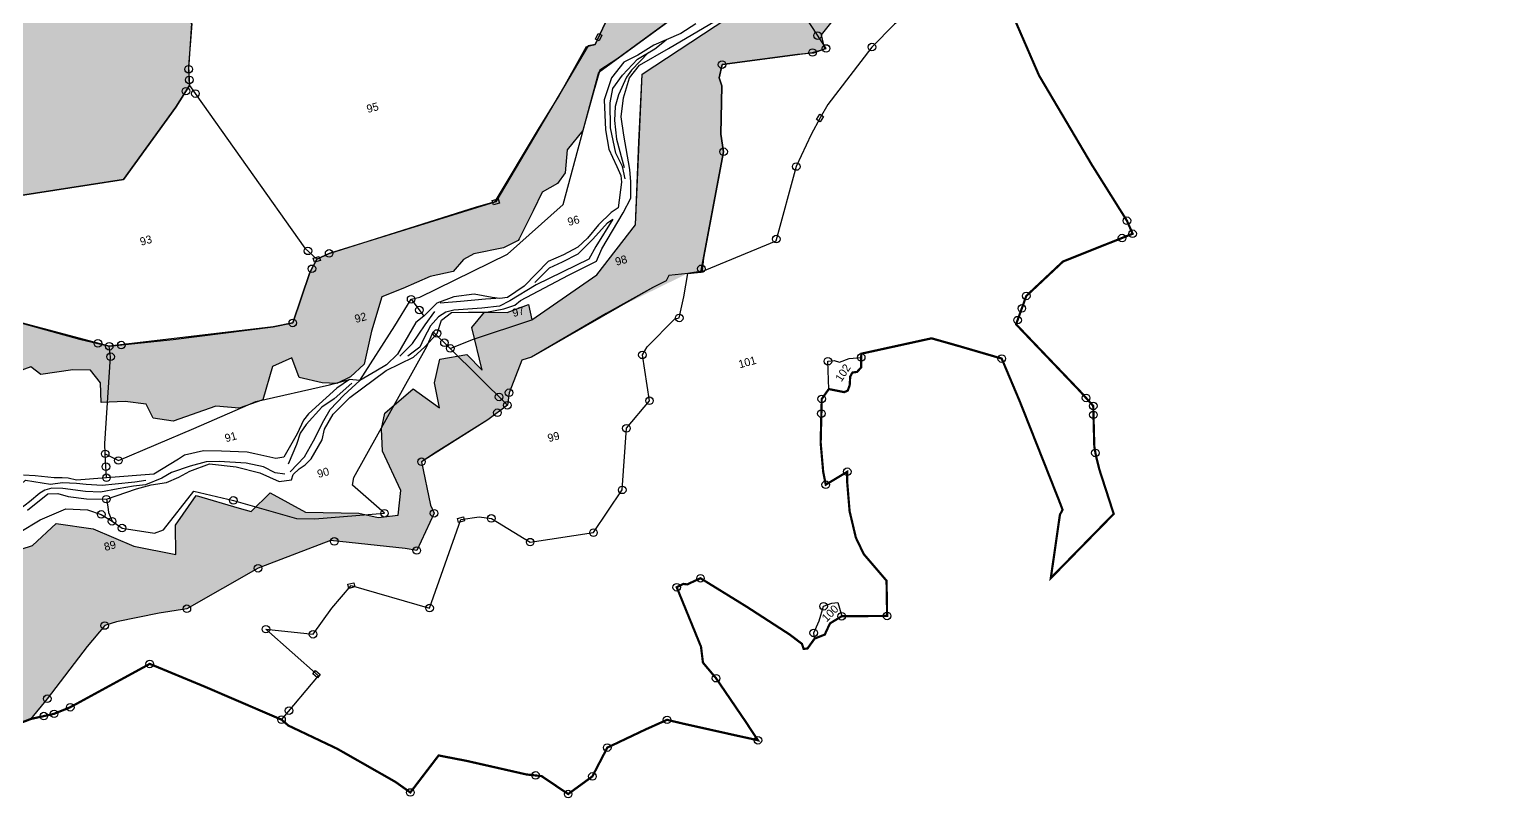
# Model space of a CAD drawing. Header units: metres. Extents: x 349190 to 354644, y 1756648 to 1760820.
# Drawn here: x 350148 to 351928, y 1756765 to 1757700 of the extents above; entities that cross this region are included whole.
import ezdxf

# ---------------------------------------------------------------- set-up
doc = ezdxf.new("R2010")
doc.units = ezdxf.units.M
doc.header["$MEASUREMENT"] = 0
for name, color, linetype in [('LINE_WATER', 4, 'Continuous'), ('POLY_HATCH', 12, 'Continuous'), ('POLY_PARCEL', 6, 'Continuous'), ('POLY_WATER', 4, 'Continuous'), ('SYM_STONE', 1, 'Continuous'), ('TEXT_PARCEL', 7, 'Continuous'), ('V_BOUND_LINE', 7, 'Continuous')]:
    doc.layers.add(name, color=color, linetype=linetype)
doc.styles.add('TEXT_MAP', font='KRDEV050.TTF')
pattern_1 = [(15.36646, (349550.971, 1755955.7), (7.088451, 12.460942), [10.13709, -10.13709]), (105.36646, (349560.746, 1755958.386), (-12.460942, 7.088451), [10.13709, -10.13709])]

# ---------------------------------------------------------------- blocks, each defined once
blk = doc.blocks.new('STONE')
blk.add_circle((0, 0), 0.851)
blk = doc.blocks.new('STONESQUARE')
blk.add_lwpolyline([(-0.7, 0.48), (0.7, 0.48), (0.7, -0.48), (-0.7, -0.48)], close=True)

msp = doc.modelspace()

# ---------------------------------------------------------------- hatches: boundary and pattern name
at = {"layer": 'POLY_HATCH'}
h = msp.add_hatch(dxfattribs=at)
h.set_pattern_fill('ZIGZAG', color=256, scale=81.096727, angle=15.3665, style=0)
h.set_pattern_definition(pattern_1)
h.paths.add_polyline_path([(351263.3, 1759011.5), (351300.2, 1759057.2), (351353.4, 1759099.1), (351321.4, 1759164), (351342.7, 1759197.1), (351366.6, 1759246.1), (351338, 1759280.2), (351344.8, 1759289.1), (351379.7, 1759307.7), (351379.9, 1759307.7), (351446.5, 1759382.2), (351511.1, 1759459.9), (351560.4, 1759528.7), (351583.8, 1759530.9), (351597.7, 1759536.8), (351633.2, 1759552.8), (351712.4, 1759584.9), (351821.7, 1759644.6), (351838.7, 1759646.7), (351883.1, 1759654.8), (351908.9, 1759664.5), (351936, 1759658.2), (351955.2, 1759673.1), (351965.9, 1759678.3), (352018.2, 1759707.2), (352055.9, 1759739.4), (352073.9, 1759793.6), (352095.3, 1759810.4), (352131.8, 1759806.9), (352202.4, 1759834.3), (352263.1, 1759907.1), (352299.3, 1759934.8), (352357.2, 1759908.3), (352414.7, 1759873.5), (352459.5, 1759749), (352425.3, 1759663.2), (352405.6, 1759622.2), (352399.1, 1759610.4), (352392.5, 1759595.5), (352374.4, 1759587.7), (352331.4, 1759569.9), (352305.4, 1759555.7), (352260, 1759531), (352226.4, 1759528.1), (352206.5, 1759522.7), (352189, 1759514.5), (352145.1, 1759493.6), (352134.2, 1759485.6), (352087.8, 1759478.7), (352034.9, 1759473.4), (352004, 1759458.1), (351988.3, 1759450.9), (351974.2, 1759444.1), (351958.3, 1759439.3), (351883.9, 1759431.4), (351866.8, 1759426.3), (351804.5, 1759385.8), (351782, 1759372.9), (351771, 1759365.2), (351761.2, 1759355), (351731.8, 1759315.4), (351739.5, 1759275.1), (351737.6, 1759263.6), (351735.7, 1759220), (351746.3, 1759180), (351754.8, 1759159.7), (351790, 1759130.1), (351759.1, 1759086.3), (351745.4, 1759065.7), (351671.6, 1759031.6), (351660.5, 1759024), (351637.7, 1759004.3), (351631.6, 1758995.9), (351621, 1758976.2), (351612, 1758958.6), (351603.4, 1758945.3), (351596.9, 1758933.9), (351580.5, 1758904.3), (351567.3, 1758880.5), (351555.3, 1758861.7), (351573.3, 1758796), (351585.1, 1758751.4), (351590.2, 1758737.3), (351581.7, 1758724), (351574.6, 1758714.5), (351565.7, 1758675.1), (351557.1, 1758646.7), (351487.3, 1758608.9), (351434.3, 1758578.4), (351386.6, 1758571.2), (351375.9, 1758568.6), (351359.1, 1758570.3), (351304.1, 1758553.4), (351277.9, 1758547.8), (351261.9, 1758545.3), (351245, 1758542.4), (351226.8, 1758533.6), (351198, 1758516), (351188.1, 1758507.8), (351182.5, 1758488.2), (351170.5, 1758416), (351149.3, 1758399.8), (351153.6, 1758387.6), (351136.8, 1758376.5), (351104.9, 1758356.2), (351099.6, 1758350.7), (351082.2, 1758325.9), (351076, 1758312.8), (351060, 1758300.1), (351019.9, 1758289.1), (351009.5, 1758268.5), (350989.1, 1758224.9), (350983.6, 1758208.8), (350970.5, 1758191.3), (350904.5, 1758270.8), (350852, 1758282.9), (350820.4, 1758289.5), (350803.3, 1758288.8), (350788.9, 1758288.1), (350752.2, 1758272.1), (350742.7, 1758265.5), (350663, 1758227), (350650, 1758217.7), (350613.8, 1758192.5), (350568.5, 1758159.5), (350509.2, 1758143.3), (350493.5, 1758137.6), (350511.4, 1758130.6), (350608.1, 1758078.3), (350625.3, 1758067.5), (350612.9, 1758062.7), (350596.2, 1758054.5), (350498.8, 1758027.2), (350381.4, 1757990.6), (350369.1, 1757989.4), (350361.4, 1757996.2), (350346.7, 1758005.1), (350298.5, 1758029.2), (350289.8, 1758034.1), (350276.2, 1758041.4), (350255.4, 1758021), (350243.5, 1758010.9), (350253.1, 1757996.7), (350265.4, 1757982.7), (350289.6, 1757948.3), (350298.9, 1757932.2), (350303.6, 1757918.7), (350302.5, 1757905.8), (350295.3, 1757895.4), (350263.5, 1757861.4), (350249.9, 1757844), (350246.2, 1757822.7), (350243.9, 1757771.5), (350252.6, 1757766.6), (350279.5, 1757761.2), (350285.5, 1757747.5), (350345.7, 1757707.5), (350341.8, 1757655), (350343.2, 1757632.2), (350326.2, 1757605.7), (350262.6, 1757518), (350220.9, 1757511.5), (350090.3, 1757491), (350026.6, 1757481.4), (350003.3, 1757473.3), (349982.8, 1757487.2), (349987.6, 1757505.2), (349922.2, 1757565.3), (349893.1, 1757598.6), (349886.4, 1757635.6), (349878.3, 1757686.9), (349883.9, 1757776.5), (349895.2, 1757795.8), (349935.6, 1757815.5), (349905.3, 1757878.8), (349917.7, 1757902.9), (349964.9, 1757932.3), (350006.1, 1757933.3), (350031.9, 1757940.4), (350057.3, 1758005.2), (350104.5, 1758079.1), (350127.4, 1758102.7), (350184.3, 1758125.3), (350221.7, 1758133.8), (350268.7, 1758132.9), (350294.3, 1758132.2), (350308.9, 1758129.3), (350333.6, 1758083.5), (350353.9, 1758079.1), (350416.7, 1758089.4), (350445.4, 1758098.2), (350425.5, 1758145.4), (350430.6, 1758180.4), (350460.6, 1758197.3), (350481.3, 1758270), (350505.1, 1758299.8), (350536.3, 1758280.8), (350583, 1758299.7), (350619.5, 1758336.5), (350663.9, 1758351.2), (350725.4, 1758386.5), (350796.7, 1758391.4), (350859.3, 1758406.8), (350890.3, 1758451.6), (350898.2, 1758495.2), (350948.5, 1758557.4), (350994.7, 1758596.8), (351012.6, 1758635.4), (351110.3, 1758674.9), (351144.5, 1758673), (351218.6, 1758721), (351289.4, 1758721.5), (351315.9, 1758757.3), (351363.8, 1758790.3), (351302, 1758892.4), (351327.1, 1758930.4), (351311.2, 1758948.2), (351257, 1758922.1), (351237.1, 1758944.2), (351244.5, 1758966.9), (351250.2, 1758978.5), (351254.9, 1758991.5)])
h = msp.add_hatch(dxfattribs=at)
h.set_pattern_fill('ZIGZAG', color=256, scale=81.096727, angle=15.3665, style=0)
h.set_pattern_definition(pattern_1)
h.paths.add_polyline_path([(351422.4, 1758013.7), (351394.4, 1758001.4), (351359.4, 1757984.1), (351334.4, 1757969.1), (351328.4, 1757961.4), (351316.3, 1757936.6), (351258.3, 1757900.8), (351234, 1757892.6), (351193.8, 1757874.3), (351147.4, 1757846.3), (351104.8, 1757824.9), (351064.9, 1757806.8), (351057.3, 1757800.5), (351005.1, 1757741.3), (350988.6, 1757721.5), (350980.4, 1757724.5), (350970.1, 1757727), (350935.3, 1757717.2), (350862.4, 1757664.3), (350842.1, 1757650.9), (350833.6, 1757622.8), (350821.2, 1757577.3), (350802.3, 1757553.7), (350799.6, 1757526), (350790.4, 1757513.1), (350771.9, 1757502.5), (350760.8, 1757479.6), (350743.9, 1757445.6), (350742.8, 1757443.8), (350724.6, 1757434.8), (350688.6, 1757427.3), (350676.1, 1757420.7), (350663.5, 1757406.1), (350635.7, 1757400.1), (350602.5, 1757385.4), (350576.7, 1757375.1), (350564.3, 1757333.6), (350555.3, 1757293.4), (350538.9, 1757277.8), (350522, 1757270), (350504.4, 1757270.7), (350476.4, 1757277.3), (350467.5, 1757301), (350444.1, 1757290.6), (350432.2, 1757250.1), (350403.3, 1757239.8), (350375.2, 1757242.5), (350323, 1757224.2), (350299, 1757227.9), (350290.4, 1757244.6), (350264.9, 1757247.9), (350235.8, 1757247), (350234.9, 1757270.6), (350222.6, 1757286.2), (350201.1, 1757286.6), (350162.2, 1757280.7), (350150.1, 1757290.1), (350131.3, 1757283.3), (350112.5, 1757262.3), (350082.6, 1757255.7), (350047.4, 1757275.7), (350036.5, 1757248.9), (350024.2, 1757218.6), (349993, 1757213.7), (349950.2, 1757250.1), (349918, 1757277.1), (349924.5, 1757289.5), (349922.1, 1757324.5), (349896.5, 1757336.5), (349874.5, 1757341.5), (349855.8, 1757372.1), (349837.2, 1757405), (349843.4, 1757442.9), (349830, 1757477.3), (349799.7, 1757500.7), (349775, 1757524), (349775.9, 1757584.5), (349787.6, 1757605.6), (349810.8, 1757619.1), (349843.7, 1757626.6), (349858.6, 1757614.5), (349901.4, 1757566.9), (349983.8, 1757487.9), (349901.3, 1757464), (349912, 1757448.4), (349919.4, 1757402.5), (349941.6, 1757388), (350002, 1757379.4), (350069.7, 1757362.3), (350209.4, 1757323.6), (350245.4, 1757315.1), (350323.3, 1757323.3), (350444.6, 1757338.7), (350468.6, 1757343.5), (350489.5, 1757404.8), (350497.9, 1757420.9), (350512.8, 1757428), (350691.9, 1757484.5), (350714.5, 1757491.3), (350767.4, 1757579.2), (350791.6, 1757618.2), (350825.8, 1757679.5), (350836.4, 1757681.9), (350848.4, 1757707.8), (350862.1, 1757715.6), (350944, 1757763.1), (350963.6, 1757777.2), (351010.6, 1757818.1), (351041.4, 1757849.3), (351053.7, 1757862.3), (351076.5, 1757881.4), (351187.7, 1757973.8), (351238.7, 1758016.7), (351255.3, 1758018.7), (351280.1, 1758028.5), (351301.4, 1758056.3), (351326.9, 1758054.3), (351357.4, 1758079.7), (351367, 1758057.4), (351383, 1758053.8), (351419, 1758068.2), (351431.4, 1758072.1), (351437.7, 1758054.4), (351440.5, 1758031.7)])
h = msp.add_hatch(dxfattribs=at)
h.set_pattern_fill('ZIGZAG', color=256, scale=81.096727, angle=15.3665, style=0)
h.set_pattern_definition(pattern_1)
edge = h.paths.add_edge_path()
edge.add_line((350849.7, 1757355.1), (350758.9, 1757301.9))
edge.add_line((350758.9, 1757301.9), (350747.1, 1757298.2))
edge.add_line((350747.1, 1757298.2), (350731.5, 1757258.7))
edge.add_line((350731.5, 1757258.7), (350729.5, 1757243.4))
edge.add_line((350729.5, 1757243.4), (350705.6, 1757225.7))
edge.add_line((350705.6, 1757225.7), (350642.9, 1757186.6))
edge.add_line((350642.9, 1757186.6), (350625.1, 1757174.8))
edge.add_line((350625.1, 1757174.8), (350635.9, 1757122.1))
edge.add_line((350635.9, 1757122.1), (350640.4, 1757112.2))
edge.add_line((350640.4, 1757112.2), (350619.3, 1757066.9))
edge.add_line((350619.3, 1757066.9), (350605.3, 1757069.5))
edge.add_line((350605.3, 1757069.5), (350514.6, 1757078.9))
edge.add_line((350514.6, 1757078.9), (350426.4, 1757045.3))
edge.add_line((350426.4, 1757045.3), (350339.8, 1756996.1))
edge.add_line((350339.8, 1756996.1), (350306.1, 1756990.7))
edge.add_line((350306.1, 1756990.7), (350254.3, 1756980.4))
edge.add_line((350254.3, 1756980.4), (350239.9, 1756975.7))
edge.add_line((350239.9, 1756975.7), (350218.4, 1756950.2))
edge.add_line((350218.4, 1756950.2), (350170.1, 1756886.8))
edge.add_line((350170.1, 1756886.8), (350149.5, 1756861.9))
edge.add_line((350149.5, 1756861.9), (350093.9, 1756840.4))
edge.add_line((350093.9, 1756840.4), (350081.6, 1756835.7))
edge.add_line((350081.6, 1756835.7), (350064.4, 1756858.1))
edge.add_line((350064.4, 1756858.1), (350054, 1756898))
edge.add_line((350054, 1756898), (350055.1, 1756925.8))
edge.add_line((350055.1, 1756925.8), (350057.1, 1756940.6))
edge.add_line((350057.1, 1756940.6), (350084.1, 1756968.3))
edge.add_line((350084.1, 1756968.3), (350099.9, 1756992.9))
edge.add_line((350099.9, 1756992.9), (350082.7, 1757013.9))
edge.add_line((350082.7, 1757013.9), (350094.1, 1757054.3))
edge.add_line((350094.1, 1757054.3), (350152.2, 1757073))
edge.add_line((350152.2, 1757073), (350181.1, 1757099.6))
edge.add_line((350181.1, 1757099.6), (350225.7, 1757093.2))
edge.add_line((350225.7, 1757093.2), (350275.4, 1757072.3))
edge.add_line((350275.4, 1757072.3), (350326.4, 1757062.1))
edge.add_line((350326.4, 1757062.1), (350326, 1757097.6))
edge.add_line((350326, 1757097.6), (350351.2, 1757133.6))
edge.add_line((350351.2, 1757133.6), (350403.3, 1757118.3))
edge.add_line((350403.3, 1757118.3), (350418.1, 1757114.2))
edge.add_line((350418.1, 1757114.2), (350441, 1757136.9))
edge.add_line((350441, 1757136.9), (350484.2, 1757113.7))
edge.add_line((350484.2, 1757113.7), (350548.9, 1757112.2))
edge.add_line((350548.9, 1757112.2), (350572.3, 1757107.1))
edge.add_line((350572.3, 1757107.1), (350596.6, 1757109.9))
edge.add_line((350596.6, 1757109.9), (350599.9, 1757139.9))
edge.add_line((350599.9, 1757139.9), (350577.5, 1757187.5))
edge.add_line((350577.5, 1757187.5), (350576.6, 1757214.6))
edge.add_line((350576.6, 1757214.6), (350580.6, 1757233.9))
edge.add_line((350580.6, 1757233.9), (350614.8, 1757263.5))
edge.add_line((350614.8, 1757263.5), (350646.9, 1757240.5))
edge.add_line((350646.9, 1757240.5), (350640.8, 1757270.7))
edge.add_line((350640.8, 1757270.7), (350647.2, 1757299.3))
edge.add_line((350647.2, 1757299.3), (350680.3, 1757305.1))
edge.add_line((350680.3, 1757305.1), (350698.7, 1757286.1))
edge.add_line((350698.7, 1757286.1), (350686.1, 1757338))
edge.add_line((350686.1, 1757338), (350701.7, 1757356.4))
edge.add_line((350701.7, 1757356.4), (350729.1, 1757356))
edge.add_line((350729.1, 1757356), (350755, 1757365.8))
edge.add_line((350755, 1757365.8), (350759.2, 1757347.4))
edge.add_line((350759.2, 1757347.4), (350838.2, 1757402))
edge.add_line((350838.2, 1757402), (350885.3, 1757462.8))
edge.add_line((350885.3, 1757462.8), (350889.5, 1757563.2))
edge.add_line((350889.5, 1757563.2), (350893.3, 1757645.8))
edge.add_line((350893.3, 1757645.8), (351027, 1757733.8))
edge.add_line((351027, 1757733.8), (351064, 1757758.8))
edge.add_line((351064, 1757758.8), (351069.8, 1757765.5))
edge.add_line((351069.8, 1757765.5), (351080.2, 1757772.4))
edge.add_line((351080.2, 1757772.4), (351087, 1757777.4))
edge.add_line((351087, 1757777.4), (351104.2, 1757790.8))
edge.add_line((351104.2, 1757790.8), (351131.1, 1757811.1))
edge.add_line((351131.1, 1757811.1), (351140.9, 1757818.4))
edge.add_line((351140.9, 1757818.4), (351153.3, 1757823.3))
edge.add_line((351153.3, 1757823.3), (351201.1, 1757853.8))
edge.add_line((351201.1, 1757853.8), (351224.9, 1757865.4))
edge.add_line((351224.9, 1757865.4), (351261.9, 1757877.6))
edge.add_line((351261.9, 1757877.6), (351280.7, 1757888))
edge.add_line((351280.7, 1757888), (351299.4, 1757896.2))
edge.add_line((351299.4, 1757896.2), (351333.2, 1757923.4))
edge.add_line((351333.2, 1757923.4), (351381.4, 1757954.5))
edge.add_line((351381.4, 1757954.5), (351426.3, 1757984.1))
edge.add_line((351426.3, 1757984.1), (351442.5, 1757992.1))
edge.add_line((351442.5, 1757992.1), (351476, 1758006.7))
edge.add_line((351476, 1758006.7), (351490, 1758017.1))
edge.add_line((351490, 1758017.1), (351503.2, 1758036))
edge.add_line((351503.2, 1758036), (351516.7, 1758046.6))
edge.add_line((351516.7, 1758046.6), (351520.7, 1758034.4))
edge.add_line((351520.7, 1758034.4), (351523.2, 1758025.3))
edge.add_line((351523.2, 1758025.3), (351499.2, 1757996.7))
edge.add_line((351499.2, 1757996.7), (351431.9, 1757965.6))
edge.add_line((351431.9, 1757965.6), (351414.7, 1757948.3))
edge.add_line((351414.7, 1757948.3), (351354.1, 1757903.9))
edge.add_line((351354.1, 1757903.9), (351272.4, 1757857.3))
edge.add_line((351272.4, 1757857.3), (351224.9, 1757808.1))
edge.add_line((351224.9, 1757808.1), (351181.9, 1757768.8))
edge.add_line((351181.9, 1757768.8), (351158.5, 1757748.4))
edge.add_line((351158.5, 1757748.4), (351125.7, 1757712))
edge.add_line((351125.7, 1757712), (351111, 1757693.6))
edge.add_line((351111, 1757693.6), (351115.2, 1757676.4))
edge.add_line((351115.2, 1757676.4), (351101.8, 1757671.3))
edge.add_line((351101.8, 1757671.3), (351082.4, 1757669.7))
edge.add_line((351082.4, 1757669.7), (350990.5, 1757657.5))
edge.add_line((350990.5, 1757657.5), (350987.1, 1757641.4))
edge.add_line((350987.1, 1757641.4), (350990.3, 1757631.8))
edge.add_line((350990.3, 1757631.8), (350989.2, 1757573))
edge.add_line((350989.2, 1757573), (350992.4, 1757551.6))
edge.add_line((350992.4, 1757551.6), (350967.8, 1757422.1))
edge.add_line((350967.8, 1757422.1), (350966.3, 1757406.5))
edge.add_line((350966.3, 1757406.5), (350948.7, 1757403.7))

# ---------------------------------------------------------------- linework, layer by layer
at = {"layer": 'LINE_WATER'}
for points in [[(350872.7, 1757518.6), (350869.4, 1757533.7), (350861.2, 1757549.8), (350855, 1757580.8), (350854.4, 1757610.9), (350857.6, 1757628.3), (350869.4, 1757644.8), (350887.9, 1757664.1), (350908.9, 1757676.8), (350922.6, 1757687.6)], [(350901.1, 1757672.1), (350880.3, 1757650.9), (350874.3, 1757642.3), (350864.8, 1757620.9), (350860.6, 1757606.7), (350859.6, 1757589.5), (350862.2, 1757567), (350868.9, 1757541.2), (350871.4, 1757532.3)], [(350857.6, 1757469.8), (350837.2, 1757436.6), (350828.4, 1757421.1), (350764.4, 1757389.7), (350732.6, 1757370.2), (350719.8, 1757363.9), (350698.6, 1757361.6), (350664.4, 1757359.1), (350654.7, 1757356.4), (350645.9, 1757350.9), (350636.2, 1757339.8), (350628.1, 1757324.5), (350623.1, 1757313.9), (350608.5, 1757303)], [(350763, 1757392.8), (350780.8, 1757410.4), (350796.7, 1757417.9), (350815.6, 1757427.6), (350833.4, 1757445.2), (350851.3, 1757465.1), (350857.6, 1757469.8)], [(350647.7, 1757368), (350672.6, 1757369.8), (350702.8, 1757372.8), (350715.7, 1757373.6)], [(350598.9, 1757303), (350614.1, 1757318.7), (350629.5, 1757341), (350641.1, 1757357.6)], [(350540.2, 1757270.3), (350519, 1757251.1), (350504, 1757241), (350485, 1757220), (350477.5, 1757209.5), (350473.3, 1757195.9), (350463, 1757171.8)], [(350465.6, 1757162.6), (350482.9, 1757180.8), (350493.9, 1757200.1), (350506.4, 1757224.9), (350514.1, 1757238.4), (350530.6, 1757255.8), (350550.1, 1757273.4)], [(350458.9, 1757159.8), (350447.1, 1757161.5), (350432.8, 1757168.5), (350412.1, 1757173.2), (350379, 1757175.1), (350363.2, 1757174.7), (350343.9, 1757169.4), (350321.2, 1757161.7), (350309.2, 1757154.9), (350289.7, 1757146.6), (350274.8, 1757145), (350256.3, 1757141.9), (350234.7, 1757137.9), (350216.6, 1757138.8), (350189.1, 1757142.2), (350175.6, 1757142.5), (350167.3, 1757140.2), (350160.9, 1757136.5), (350148.4, 1757126.1), (350137.8, 1757117.8)], [(350090.8, 1757146.4), (350097, 1757138.2), (350099.6, 1757130.5), (350106.5, 1757129), (350115.5, 1757132.4), (350126.2, 1757138.3), (350138.5, 1757147.7), (350143.6, 1757152.5), (350163.9, 1757149.2), (350174.2, 1757147.6), (350188.5, 1757149.5), (350205.6, 1757148.8), (350217.3, 1757147.5), (350236.7, 1757146.4), (350252.7, 1757147.8), (350276.7, 1757150.4), (350290, 1757152.6)]]:
    msp.add_lwpolyline(points, dxfattribs=at)
at = {"layer": 'POLY_HATCH'}
for points in [[(350094.1, 1757054.3), (350152.2, 1757073), (350181.1, 1757099.6), (350225.7, 1757093.2), (350275.4, 1757072.3), (350326.4, 1757062.1), (350326, 1757097.6), (350351.2, 1757133.6), (350403.3, 1757118.3), (350418.1, 1757114.2), (350441, 1757136.9), (350484.2, 1757113.7), (350548.9, 1757112.2), (350572.3, 1757107.1), (350596.6, 1757109.9), (350599.9, 1757139.9), (350577.5, 1757187.5), (350576.6, 1757214.6), (350580.6, 1757233.9), (350614.8, 1757263.5), (350646.9, 1757240.5), (350640.8, 1757270.7), (350647.2, 1757299.3), (350680.3, 1757305.1), (350698.7, 1757286.1), (350686.1, 1757338), (350701.7, 1757356.4), (350729.1, 1757356), (350755, 1757365.8), (350759.2, 1757347.4), (350838.2, 1757402), (350885.3, 1757462.8), (350889.5, 1757563.2), (350893.3, 1757645.8), (351027, 1757733.8)], [(350069.7, 1757362.3), (350209.4, 1757323.6), (350245.4, 1757315.1), (350323.3, 1757323.3), (350444.6, 1757338.7), (350468.6, 1757343.5), (350489.5, 1757404.8), (350497.9, 1757420.9), (350512.8, 1757428), (350691.9, 1757484.5), (350714.5, 1757491.3), (350767.4, 1757579.2), (350791.6, 1757618.2), (350825.8, 1757679.5), (350836.4, 1757681.9), (350848.4, 1757707.8)], [(350345.7, 1757707.5), (350341.8, 1757655), (350343.2, 1757632.2), (350326.2, 1757605.7), (350262.6, 1757518), (350220.9, 1757511.5), (350090.3, 1757491)], [(350935.3, 1757717.2), (350862.4, 1757664.3), (350842.1, 1757650.9), (350833.6, 1757622.8), (350821.2, 1757577.3), (350802.3, 1757553.7), (350799.6, 1757526), (350790.4, 1757513.1), (350771.9, 1757502.5), (350760.8, 1757479.6), (350743.9, 1757445.6), (350742.8, 1757443.8), (350724.6, 1757434.8), (350688.6, 1757427.3), (350676.1, 1757420.7), (350663.5, 1757406.1), (350635.7, 1757400.1), (350602.5, 1757385.4), (350576.7, 1757375.1), (350564.3, 1757333.6), (350555.3, 1757293.4), (350538.9, 1757277.8), (350522, 1757270), (350504.4, 1757270.7), (350476.4, 1757277.3), (350467.5, 1757301), (350444.1, 1757290.6), (350432.2, 1757250.1), (350403.3, 1757239.8), (350375.2, 1757242.5), (350323, 1757224.2), (350299, 1757227.9), (350290.4, 1757244.6), (350264.9, 1757247.9), (350235.8, 1757247), (350234.9, 1757270.6), (350222.6, 1757286.2), (350201.1, 1757286.6), (350162.2, 1757280.7), (350150.1, 1757290.1), (350131.3, 1757283.3)], [(351125.7, 1757712), (351111, 1757693.6), (351115.2, 1757676.4), (351101.8, 1757671.3), (351082.4, 1757669.7), (350990.5, 1757657.5), (350987.1, 1757641.4), (350990.3, 1757631.8), (350989.2, 1757573), (350992.4, 1757551.6), (350967.8, 1757422.1), (350966.3, 1757406.5), (350948.7, 1757403.7)], [(350948.7, 1757403.7), (350925.9, 1757401.1), (350922.6, 1757394.5), (350906.4, 1757386.5), (350849.7, 1757355.1)], [(350849.7, 1757355.1), (350758.9, 1757301.9), (350747.1, 1757298.2), (350731.5, 1757258.7), (350729.5, 1757243.4), (350705.6, 1757225.7), (350642.9, 1757186.6), (350625.1, 1757174.8), (350635.9, 1757122.1), (350640.4, 1757112.2), (350619.3, 1757066.9), (350605.3, 1757069.5), (350514.6, 1757078.9), (350426.4, 1757045.3), (350339.8, 1756996.1), (350306.1, 1756990.7), (350254.3, 1756980.4), (350239.9, 1756975.7), (350218.4, 1756950.2), (350170.1, 1756886.8), (350149.5, 1756861.9), (350093.9, 1756840.4)]]:
    msp.add_lwpolyline(points, dxfattribs=at)
at = {"layer": 'POLY_PARCEL'}
for points in [[(350612.5, 1757372.3), (350622.9, 1757374.8), (350729.6, 1757426.9), (350797.5, 1757487.4), (350797.5, 1757487.4), (350797.5, 1757487.4), (350833.6, 1757622.8), (350840.7, 1757648.2), (350840.7, 1757648.2), (350935.3, 1757717.2), (350970.1, 1757727), (350980.4, 1757724.5), (350988.6, 1757721.5), (351005.1, 1757741.3), (351057.3, 1757800.5), (351064.9, 1757806.8)], [(351312, 1757794.3), (351275, 1757765.4), (351200.1, 1757706.7), (351172.8, 1757678.8), (351119.3, 1757608.8), (351109.7, 1757592.6), (351099, 1757572.4), (351080.7, 1757533.6), (351055.7, 1757442.9), (351055.7, 1757442.9), (350964.6, 1757405.3)], [(350343.2, 1757632.2), (350343.2, 1757632.2), (350342, 1757651.9), (350345.7, 1757707.5), (350285.5, 1757747.5), (350279.5, 1757761.2)], [(350660.1, 1757312.6), (350687.1, 1757323.5), (350759.2, 1757347.4), (350838.2, 1757402), (350885.3, 1757462.8), (350893.3, 1757645.8), (350893.3, 1757645.8), (351027, 1757733.8), (351064, 1757758.8)], [(350964.6, 1757405.3), (350964.6, 1757405.3), (350992.4, 1757551.6), (350989.2, 1757573), (350990.3, 1757631.8), (350987.1, 1757641.4), (350990.5, 1757657.5), (351100.5, 1757672.2), (351100.5, 1757672.2), (351117, 1757677.1), (351117, 1757677.1), (351064, 1757758.8), (351064, 1757758.8)], [(350848.4, 1757707.8), (350836.4, 1757681.9), (350827.7, 1757680.2), (350827.7, 1757680.2), (350827.7, 1757680.2), (350715.5, 1757490.7), (350715.5, 1757490.7), (350512.8, 1757428), (350497.9, 1757420.9)], [(349910.2, 1757467.2), (350090.3, 1757491), (350220.9, 1757511.5), (350262.6, 1757518), (350326.2, 1757605.7), (350343.2, 1757632.2)], [(350343.2, 1757632.2), (350483.4, 1757434.4), (350483.4, 1757434.4), (350497.9, 1757420.9)], [(350497.9, 1757420.9), (350489.5, 1757404.8), (350468.6, 1757343.5), (350444.6, 1757338.7), (350245.4, 1757315.1), (350245.4, 1757315.1)], [(350245.4, 1757315.1), (350245.4, 1757315.1), (349928.6, 1757399.7)], [(350454.9, 1756861.3), (350500, 1756914.4), (350435.9, 1756971.3), (350493.2, 1756965.1), (350516.1, 1756996.9), (350539.7, 1757024.3), (350635, 1756996.9), (350673.1, 1757104.4), (350695.1, 1757107.9), (350710, 1757105.9), (350757.2, 1757077.1), (350834.2, 1757088.6), (350869.2, 1757140.6), (350874.2, 1757215.4), (350902.3, 1757248.9), (350893.7, 1757304.7), (350899.6, 1757314.5), (350933.1, 1757348.6), (350938.5, 1757349.6), (350944.2, 1757375.1), (350948.7, 1757403.7)], [(350948.7, 1757403.7), (350925.9, 1757401.1), (350922.6, 1757394.5), (350906.4, 1757386.5), (350906.4, 1757386.5), (350758.9, 1757301.9), (350747.1, 1757298.2), (350731.5, 1757258.7), (350729.5, 1757243.4)], [(350948.7, 1757403.7), (350964.6, 1757405.3)], [(350550.1, 1757273.4), (350592.6, 1757339.9), (350612.5, 1757372.3), (350628.1, 1757351.8)], [(350550.1, 1757273.4), (350592.6, 1757339.9), (350612.5, 1757372.3), (350628.1, 1757351.8)], [(350248.8, 1757102.4), (350261, 1757094.2), (350300.3, 1757088.1), (350311.3, 1757092), (350348.2, 1757139), (350396.4, 1757127.8), (350396.4, 1757127.8), (350473.3, 1757106), (350495.5, 1757105.6), (350580.1, 1757112.1), (350541, 1757146.4), (350542.8, 1757155.5), (350631.6, 1757314.7), (350631.6, 1757314.7), (350639.1, 1757332.6), (350660.1, 1757312.6)], [(350240.5, 1757184.4), (350239.9, 1757197), (350247.1, 1757302.4), (350247.1, 1757302.4), (350245.4, 1757315.1)], [(350660.1, 1757312.6), (350729.5, 1757243.4), (350729.5, 1757243.4)], [(351120.3, 1757263.1), (351119.3, 1757297), (351126.9, 1757297.8), (351133.3, 1757295.9), (351144.9, 1757300.3), (351159.7, 1757301.6)], [(350240.5, 1757184.4), (350256.5, 1757176.3), (350348.3, 1757215.3), (350423.7, 1757247.9), (350513.3, 1757268.4), (350537.7, 1757274.9)], [(350240.5, 1757184.4), (350256.5, 1757176.3), (350348.3, 1757215.3), (350423.7, 1757247.9), (350513.3, 1757268.4), (350537.7, 1757274.9)], [(350729.5, 1757243.4), (350705.6, 1757225.7), (350625.1, 1757174.8), (350625.1, 1757174.8), (350635.9, 1757122.1), (350640.4, 1757112.2), (350619.3, 1757066.9), (350605.3, 1757069.5), (350514.6, 1757078.9), (350426.4, 1757045.3), (350339.8, 1756996.1), (350306.1, 1756990.7), (350254.3, 1756980.4), (350239.9, 1756975.7), (350218.4, 1756950.2), (350170.1, 1756886.8), (350149.5, 1756861.9)], [(350242.1, 1757155.4), (350240.5, 1757184.4)], [(350025.6, 1756882.3), (350050.5, 1756877.4), (350049.9, 1756895.3), (350047.5, 1756911.8), (350053.1, 1756933.9), (350076.6, 1756969), (350082.7, 1756984.4), (350082.7, 1756996.9), (350079.8, 1757002.5), (350067.9, 1757014.7), (350066.7, 1757023.8), (350073, 1757033.7), (350084.5, 1757058.2), (350084.5, 1757058.2), (350161.4, 1757104), (350192.7, 1757117.5), (350218.8, 1757116.5), (350235.8, 1757110.8), (350248.8, 1757102.4)], [(350241.9, 1757129.3), (350243.7, 1757119.8), (350244.6, 1757113.1), (350248.8, 1757102.4)], [(351103, 1756959.8), (351102, 1756966.8), (351108.5, 1756981.4), (351114, 1756999.1), (351124.1, 1757002.9), (351131.3, 1757003.7), (351136, 1756987)]]:
    msp.add_lwpolyline(points, dxfattribs=at)
at = {"layer": 'POLY_WATER'}
for points in [[(350958.8, 1757707.2), (350940.5, 1757695.1), (350922.6, 1757687.6), (350907.6, 1757681.2), (350888, 1757668.8), (350871.2, 1757660.6), (350856, 1757641.3), (350847, 1757614.6), (350848.6, 1757578.3), (350852.8, 1757554.9), (350857.2, 1757545.1), (350862.6, 1757533.7), (350867.4, 1757522.7), (350868.3, 1757514.5), (350864, 1757483.3), (350855.7, 1757477.7), (350840.3, 1757462.9), (350827.1, 1757446.4), (350815, 1757435.6), (350797.6, 1757426.4), (350779.1, 1757418.2), (350749.8, 1757388.1), (350729.6, 1757374.6), (350720.2, 1757373.3), (350711.1, 1757374.3), (350689, 1757378.5), (350664.5, 1757375.3), (350643.6, 1757367.6), (350628.1, 1757351.8), (350618.2, 1757344.2), (350596.1, 1757305.5), (350582.4, 1757292.4), (350569.5, 1757284.9), (350550.1, 1757273.4), (350537.7, 1757274.9), (350522, 1757264.4), (350487.8, 1757232.9), (350481.8, 1757225.5), (350473.8, 1757208.9), (350457.8, 1757180.2), (350448, 1757178.8), (350422.5, 1757184.6), (350413.2, 1757186.5), (350381.9, 1757187.6), (350360.1, 1757188.2), (350336.8, 1757182.7), (350329.7, 1757178.1), (350299.8, 1757159.7), (350242.1, 1757155.4), (350205.8, 1757152.5), (350195.4, 1757154.9), (350188.2, 1757155.2), (350178.5, 1757155.2), (350155.3, 1757157.6), (350141.3, 1757158.6)], [(350146.1, 1757116.1), (350170.7, 1757135.9), (350183, 1757136.2), (350195.5, 1757132.7), (350217.9, 1757129.7), (350241.9, 1757129.3), (350278.5, 1757141.7), (350296.4, 1757146.6), (350314.9, 1757149.4), (350330.1, 1757155.9), (350343.4, 1757163.4), (350367.2, 1757172.2), (350399.7, 1757168.8), (350428.5, 1757161.3), (350452.1, 1757150.9), (350467, 1757152.7), (350469.1, 1757159.4), (350476.5, 1757166), (350483.6, 1757171.1), (350490.8, 1757178.4), (350504.5, 1757201.4), (350507.1, 1757214.4), (350517.5, 1757232.7), (350538.1, 1757253), (350582.2, 1757285.8), (350615.5, 1757301.9), (350629.3, 1757314.3), (350644, 1757330.7), (350649.6, 1757346.8), (350661.6, 1757356.3), (350682.3, 1757356.6), (350704, 1757356.4), (350725.1, 1757360.7), (350738.5, 1757365.1), (350745.4, 1757370.9), (350804, 1757401.6), (350837.8, 1757418.6), (350844.5, 1757433.5), (350870.2, 1757477.4), (350879.7, 1757495.1), (350879.6, 1757515.1), (350878.5, 1757530.1), (350870.9, 1757571.9), (350867.9, 1757594.1), (350870.8, 1757617.2), (350877.9, 1757641.5), (350890, 1757656.8), (350925.2, 1757677.2), (350989.6, 1757714.9)]]:
    msp.add_lwpolyline(points, dxfattribs=at)
at = {"layer": 'V_BOUND_LINE', "const_width": 2.7}
msp.add_lwpolyline([(350066.7, 1756830), (350150.3, 1756862.2), (350178.3, 1756868.4), (350198, 1756876.4), (350294.7, 1756929.1), (350360.9, 1756901.7), (350454.9, 1756861.3), (350463.3, 1756854.1), (350522.3, 1756826.1), (350593.5, 1756785.6), (350611.5, 1756772.8), (350645.9, 1756817.8), (350680, 1756811.2), (350752.7, 1756794.7), (350771.1, 1756792.7), (350803.4, 1756770.9), (350832.8, 1756792.3), (350851, 1756827.3), (350897.3, 1756849.3), (350923.6, 1756861.1), (350943.1, 1756856.5), (351007.1, 1756842.2), (351034.1, 1756836.3), (351018.3, 1756860.2), (350983.2, 1756911.7), (350967.3, 1756930.6), (350964.9, 1756950), (350935.4, 1757022.2), (350943.5, 1757026.3), (350948.1, 1757025.7), (350964.3, 1757033.2), (351020.1, 1756998.8), (351072.7, 1756964.8), (351087.7, 1756953.4), (351089.7, 1756947.3), (351094.4, 1756947.8), (351103, 1756959.8), (351115.4, 1756964.7), (351121.7, 1756978.3), (351136, 1756987), (351191.2, 1756987.4), (351190.5, 1757030.2), (351162.8, 1757062.5), (351153.2, 1757082.5), (351145.6, 1757114.5), (351142.6, 1757150.7), (351142.7, 1757162.6), (351116.6, 1757146.9), (351113.5, 1757162.3), (351110.4, 1757197.8), (351111.7, 1757251.1), (351120.3, 1757263.1), (351139.1, 1757259.4), (351143.4, 1757261.3), (351145.7, 1757267.9), (351146.3, 1757278.3), (351149, 1757283.2), (351154.7, 1757284), (351159.6, 1757289.4), (351159.8, 1757306.1), (351245.2, 1757324.8), (351279.8, 1757315), (351330.5, 1757300.2), (351352.8, 1757247.4), (351400.3, 1757127.5), (351404.5, 1757116.5), (351401.3, 1757110.4), (351390.2, 1757033.3), (351466.7, 1757111.4), (351449.2, 1757165.5), (351445, 1757182.5), (351443.1, 1757193.4), (351441.8, 1757242.7), (351425.2, 1757261.1), (351348, 1757341.8), (351360.4, 1757376.3), (351405.1, 1757418.2), (351489.7, 1757451.9), (351482.8, 1757467.7), (351439.9, 1757536), (351375.9, 1757644.3), (351318.3, 1757776.7)], dxfattribs=at)

# ---------------------------------------------------------------- block references
at = {"layer": 'SYM_STONE'}
for name, p, xscale, yscale, zscale, rotation in [('STONESQUARE', (350840.5, 1757690.8), 5.406448492920398, 5.406448492920398, 5.406448492920398, 65.03448817723829), ('STONE', (351106.7, 1757692.8), 5.406448492920397, 5.406448492920397, 5.406448492920397, 15.36646372397121), ('STONE', (351172.8, 1757678.8), 5.406448492920397, 5.406448492920397, 5.406448492920397, 15.36646372397121), ('STONE', (351100.5, 1757672.2), 5.406448492920397, 5.406448492920397, 5.406448492920397, 15.36646372397121), ('STONE', (351117, 1757677.1), 5.406448492920397, 5.406448492920397, 5.406448492920397, 15.36646372397121), ('STONE', (350342, 1757651.9), 5.406448492920397, 5.406448492920397, 5.406448492920397, 15.36646372397121), ('STONE', (350990.5, 1757657.5), 5.406448492920397, 5.406448492920397, 5.406448492920397, 15.36646372397121), ('STONE', (350338.7, 1757625.2), 5.406448492920397, 5.406448492920397, 5.406448492920397, 15.36646372397121), ('STONE', (350342.8, 1757638.8), 5.406448492920397, 5.406448492920397, 5.406448492920397, 15.36646372397121), ('STONE', (350350.2, 1757622.3), 5.406448492920397, 5.406448492920397, 5.406448492920397, 15.36646372397121), ('STONESQUARE', (351109.7, 1757592.6), 5.406448492920398, 5.406448492920398, 5.406448492920398, 59.24703367758015), ('STONE', (350992.4, 1757551.6), 5.406448492920397, 5.406448492920397, 5.406448492920397, 15.36646372397121), ('STONE', (351080.7, 1757533.6), 5.406448492920397, 5.406448492920397, 5.406448492920397, 15.36646372397121), ('STONESQUARE', (350715.5, 1757490.7), 5.406448492920397, 5.406448492920397, 5.406448492920397, 15.36646372397121), ('STONE', (351482.8, 1757467.7), 5.406448492920397, 5.406448492920397, 5.406448492920397, 15.36646372397121), ('STONE', (351476.8, 1757446.7), 5.406448492920397, 5.406448492920397, 5.406448492920397, 15.36646372397121), ('STONE', (351489.7, 1757451.9), 5.406448492920397, 5.406448492920397, 5.406448492920397, 15.36646372397121), ('STONE', (350487, 1757431.1), 5.406448492920397, 5.406448492920397, 5.406448492920397, 15.36646372397121), ('STONE', (351056.4, 1757445.4), 5.406448492920397, 5.406448492920397, 5.406448492920397, 15.36646372397121), ('STONESQUARE', (350497.9, 1757420.9), 5.406448492920397, 5.406448492920397, 5.406448492920397, 15.36646372397121), ('STONE', (350512.8, 1757428), 5.406448492920397, 5.406448492920397, 5.406448492920397, 15.36646372397121), ('STONE', (350491.9, 1757409.3), 5.406448492920397, 5.406448492920397, 5.406448492920397, 15.36646372397121), ('STONE', (350965.4, 1757409.3), 5.406448492920397, 5.406448492920397, 5.406448492920397, 15.36646372397121), ('STONE', (351360.4, 1757376.3), 5.406448492920397, 5.406448492920397, 5.406448492920397, 15.36646372397121), ('STONE', (350612.5, 1757372.3), 5.406448492920397, 5.406448492920397, 5.406448492920397, 15.36646372397121), ('STONE', (350622.5, 1757359.1), 5.406448492920397, 5.406448492920397, 5.406448492920397, 15.36646372397121), ('STONE', (351355, 1757361.2), 5.406448492920397, 5.406448492920397, 5.406448492920397, 15.36646372397121), ('STONE', (350468.6, 1757343.5), 5.406448492920397, 5.406448492920397, 5.406448492920397, 15.36646372397121), ('STONE', (350938.5, 1757349.6), 5.406448492920397, 5.406448492920397, 5.406448492920397, 15.36646372397121), ('STONE', (351349.9, 1757346.9), 5.406448492920397, 5.406448492920397, 5.406448492920397, 15.36646372397121), ('STONE', (350644, 1757330.7), 5.406448492920397, 5.406448492920397, 5.406448492920397, 15.36646372397121), ('STONE', (350231.7, 1757318.7), 5.406448492920397, 5.406448492920397, 5.406448492920397, 15.36646372397121), ('STONE', (350245.4, 1757315.1), 5.406448492920397, 5.406448492920397, 5.406448492920397, 15.36646372397121), ('STONE', (350260.1, 1757316.6), 5.406448492920397, 5.406448492920397, 5.406448492920397, 15.36646372397121), ('STONE', (350653, 1757319.4), 5.406448492920397, 5.406448492920397, 5.406448492920397, 15.36646372397121), ('STONE', (350660.1, 1757312.6), 5.406448492920397, 5.406448492920397, 5.406448492920397, 15.36646372397121), ('STONE', (350660.1, 1757312.6), 5.406448492920397, 5.406448492920397, 5.406448492920397, 15.36646372397121), ('STONE', (350893.7, 1757304.7), 5.406448492920397, 5.406448492920397, 5.406448492920397, 15.36646372397121), ('STONE', (350247.1, 1757302.4), 5.406448492920397, 5.406448492920397, 5.406448492920397, 15.36646372397121), ('STONE', (351119.3, 1757297), 5.406448492920397, 5.406448492920397, 5.406448492920397, 15.36646372397121), ('STONE', (351159.7, 1757301.6), 5.406448492920397, 5.406448492920397, 5.406448492920397, 15.36646372397121), ('STONE', (351330.5, 1757300.2), 5.406448492920397, 5.406448492920397, 5.406448492920397, 15.36646372397121), ('STONE', (350719.4, 1757253.5), 5.406448492920397, 5.406448492920397, 5.406448492920397, 15.36646372397121), ('STONE', (350731.5, 1757258.7), 5.406448492920397, 5.406448492920397, 5.406448492920397, 15.36646372397121), ('STONE', (351111.7, 1757251.1), 5.406448492920397, 5.406448492920397, 5.406448492920397, 15.36646372397121), ('STONE', (351433.1, 1757252.3), 5.406448492920397, 5.406448492920397, 5.406448492920397, 15.36646372397121), ('STONE', (350717.3, 1757234.4), 5.406448492920397, 5.406448492920397, 5.406448492920397, 15.36646372397121), ('STONE', (350729.5, 1757243.4), 5.406448492920397, 5.406448492920397, 5.406448492920397, 15.36646372397121), ('STONE', (350902.3, 1757248.9), 5.406448492920397, 5.406448492920397, 5.406448492920397, 15.36646372397121), ('STONE', (351111.3, 1757233.3), 5.406448492920397, 5.406448492920397, 5.406448492920397, 15.36646372397121), ('STONE', (351441.8, 1757242.7), 5.406448492920397, 5.406448492920397, 5.406448492920397, 15.36646372397121), ('STONE', (350874.2, 1757215.4), 5.406448492920397, 5.406448492920397, 5.406448492920397, 15.36646372397121), ('STONE', (351442, 1757231.8), 5.406448492920397, 5.406448492920397, 5.406448492920397, 15.36646372397121), ('STONE', (350240.5, 1757184.4), 5.406448492920397, 5.406448492920397, 5.406448492920397, 15.36646372397121), ('STONE', (351444.4, 1757185.5), 5.406448492920397, 5.406448492920397, 5.406448492920397, 15.36646372397121), ('STONE', (350241.4, 1757168.8), 5.406448492920397, 5.406448492920397, 5.406448492920397, 15.36646372397121), ('STONE', (350256.5, 1757176.3), 5.406448492920397, 5.406448492920397, 5.406448492920397, 15.36646372397121), ('STONE', (350625.1, 1757174.8), 5.406448492920397, 5.406448492920397, 5.406448492920397, 15.36646372397121), ('STONE', (351142.7, 1757162.6), 5.406448492920397, 5.406448492920397, 5.406448492920397, 15.36646372397121), ('STONE', (350242.1, 1757155.4), 5.406448492920397, 5.406448492920397, 5.406448492920397, 15.36646372397121), ('STONE', (351116.6, 1757146.9), 5.406448492920397, 5.406448492920397, 5.406448492920397, 15.36646372397121), ('STONE', (350241.9, 1757129.3), 5.406448492920397, 5.406448492920397, 5.406448492920397, 15.36646372397121), ('STONE', (350396.4, 1757127.8), 5.406448492920397, 5.406448492920397, 5.406448492920397, 15.36646372397121), ('STONE', (350869.2, 1757140.6), 5.406448492920397, 5.406448492920397, 5.406448492920397, 15.36646372397121), ('STONE', (350235.8, 1757110.8), 5.406448492920397, 5.406448492920397, 5.406448492920397, 15.36646372397121), ('STONE', (350580.1, 1757112.1), 5.406448492920397, 5.406448492920397, 5.406448492920397, 15.36646372397121), ('STONE', (350640.4, 1757112.2), 5.406448492920397, 5.406448492920397, 5.406448492920397, 15.36646372397121), ('STONE', (350248.8, 1757102.4), 5.406448492920397, 5.406448492920397, 5.406448492920397, 15.36646372397121), ('STONE', (350261, 1757094.2), 5.406448492920397, 5.406448492920397, 5.406448492920397, 15.36646372397121), ('STONESQUARE', (350673.1, 1757104.4), 5.406448492920397, 5.406448492920397, 5.406448492920397, 15.36646372397121), ('STONE', (350710, 1757105.9), 5.406448492920397, 5.406448492920397, 5.406448492920397, 15.36646372397121), ('STONE', (350519.1, 1757078), 5.406448492920397, 5.406448492920397, 5.406448492920397, 15.36646372397121), ('STONE', (350757.2, 1757077.1), 5.406448492920397, 5.406448492920397, 5.406448492920397, 15.36646372397121), ('STONE', (350834.2, 1757088.6), 5.406448492920397, 5.406448492920397, 5.406448492920397, 15.36646372397121), ('STONE', (350619.3, 1757066.9), 5.406448492920397, 5.406448492920397, 5.406448492920397, 15.36646372397121), ('STONE', (350426.4, 1757045.3), 5.406448492920397, 5.406448492920397, 5.406448492920397, 15.36646372397121), ('STONESQUARE', (350539.7, 1757024.3), 5.406448492920397, 5.406448492920397, 5.406448492920397, 15.36646372397121), ('STONE', (350935.4, 1757022.2), 5.406448492920397, 5.406448492920397, 5.406448492920397, 15.36646372397121), ('STONE', (350964.3, 1757033.2), 5.406448492920397, 5.406448492920397, 5.406448492920397, 15.36646372397121), ('STONE', (350339.8, 1756996.1), 5.406448492920397, 5.406448492920397, 5.406448492920397, 15.36646372397121), ('STONE', (350635, 1756996.9), 5.406448492920397, 5.406448492920397, 5.406448492920397, 15.36646372397121), ('STONE', (351114, 1756999.1), 5.406448492920397, 5.406448492920397, 5.406448492920397, 15.36646372397121), ('STONE', (351136, 1756987), 5.406448492920397, 5.406448492920397, 5.406448492920397, 15.36646372397121), ('STONE', (351191.2, 1756987.4), 5.406448492920397, 5.406448492920397, 5.406448492920397, 15.36646372397121), ('STONE', (350239.9, 1756975.7), 5.406448492920397, 5.406448492920397, 5.406448492920397, 15.36646372397121), ('STONE', (350435.9, 1756971.3), 5.406448492920397, 5.406448492920397, 5.406448492920397, 15.36646372397121), ('STONE', (351102, 1756966.8), 5.406448492920397, 5.406448492920397, 5.406448492920397, 15.36646372397121), ('STONE', (350493.2, 1756965.1), 5.406448492920397, 5.406448492920397, 5.406448492920397, 15.36646372397121), ('STONE', (350294.7, 1756929.1), 5.406448492920397, 5.406448492920397, 5.406448492920397, 15.36646372397121), ('STONESQUARE', (350497.5, 1756916.6), 5.406448492920398, 5.406448492920398, 5.406448492920398, 138.4531513228758), ('STONE', (350983.2, 1756911.7), 5.406448492920397, 5.406448492920397, 5.406448492920397, 15.36646372397121), ('STONE', (350170.1, 1756886.8), 5.406448492920397, 5.406448492920397, 5.406448492920397, 15.36646372397121), ('STONE', (350165.9, 1756865.7), 5.406448492920397, 5.406448492920397, 5.406448492920397, 15.36646372397121), ('STONE', (350178.3, 1756868.4), 5.406448492920397, 5.406448492920397, 5.406448492920397, 15.36646372397121), ('STONE', (350198, 1756876.4), 5.406448492920397, 5.406448492920397, 5.406448492920397, 15.36646372397121), ('STONE', (350454.9, 1756861.3), 5.406448492920397, 5.406448492920397, 5.406448492920397, 15.36646372397121), ('STONE', (350464.1, 1756872.3), 5.406448492920397, 5.406448492920397, 5.406448492920397, 15.36646372397121), ('STONE', (350923.6, 1756861.1), 5.406448492920397, 5.406448492920397, 5.406448492920397, 15.36646372397121), ('STONE', (350851, 1756827.3), 5.406448492920397, 5.406448492920397, 5.406448492920397, 15.36646372397121), ('STONE', (351034.1, 1756836.3), 5.406448492920397, 5.406448492920397, 5.406448492920397, 15.36646372397121), ('STONE', (350763.8, 1756793.5), 5.406448492920397, 5.406448492920397, 5.406448492920397, 15.36646372397121), ('STONE', (350832.8, 1756792.3), 5.406448492920397, 5.406448492920397, 5.406448492920397, 15.36646372397121), ('STONE', (350611.5, 1756772.8), 5.406448492920397, 5.406448492920397, 5.406448492920397, 15.36646372397121), ('STONE', (350803.4, 1756770.9), 5.406448492920397, 5.406448492920397, 5.406448492920397, 15.36646372397121)]:
    msp.add_blockref(name, p, dxfattribs=dict(at, xscale=xscale, yscale=yscale, zscale=zscale, rotation=rotation))

# ---------------------------------------------------------------- texts
at = {"layer": 'TEXT_PARCEL', "style": 'TEXT_MAP'}
for s, rotation, p in [('95', 15.3665, (350559.9, 1757598.6)), ('96', 15.3665, (350804.2, 1757461.3)), ('93', 15.3665, (350284.3, 1757437.3)), ('98', 15.3665, (350862.1, 1757413)), ('97', 15.3665, (350737, 1757350.6)), ('92', 15.3665, (350545.3, 1757343.4)), ('101', 15.3665, (351012, 1757288.3)), ('102', 56.7835, (351135.6, 1757271.2)), ('91', 15.3665, (350387.4, 1757198.4)), ('99', 15.3665, (350779.9, 1757198.5)), ('90', 15.3665, (350499.8, 1757155)), ('89', 15.3665, (350240.6, 1757066.2)), ('100', 44.8812, (351117.6, 1756979.5))]:
    msp.add_text(s, height=9.73, rotation=rotation, dxfattribs=at).set_placement(p)

doc.saveas('drawing.dxf')
